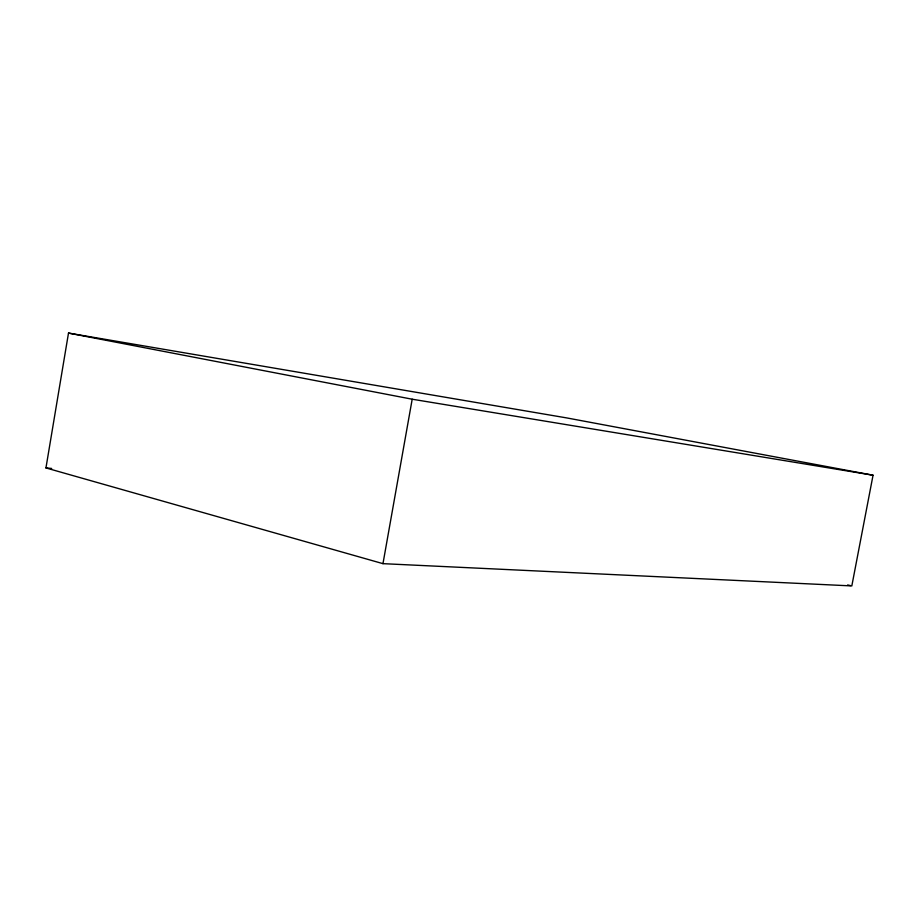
<?xml version="1.0" encoding="UTF-8"?>
<svg xmlns="http://www.w3.org/2000/svg" width="919" height="919" viewBox="0 0 919 919"><rect width="100%" height="100%" fill="white"/><g stroke="black" fill="none" stroke-linecap="round" stroke-linejoin="round"><path stroke-width="1.38" d="M45.95 467.932L68.5 333.08L566.701 417.915L873.05 475.215L851.821 585.92L382.97 563.657L45.95 467.932L51.671 468.46M382.97 563.657L412.194 399.214L68.5 333.08M412.194 399.214L873.05 475.215M847.64 584.932L850.431 585.598"/></g></svg>
